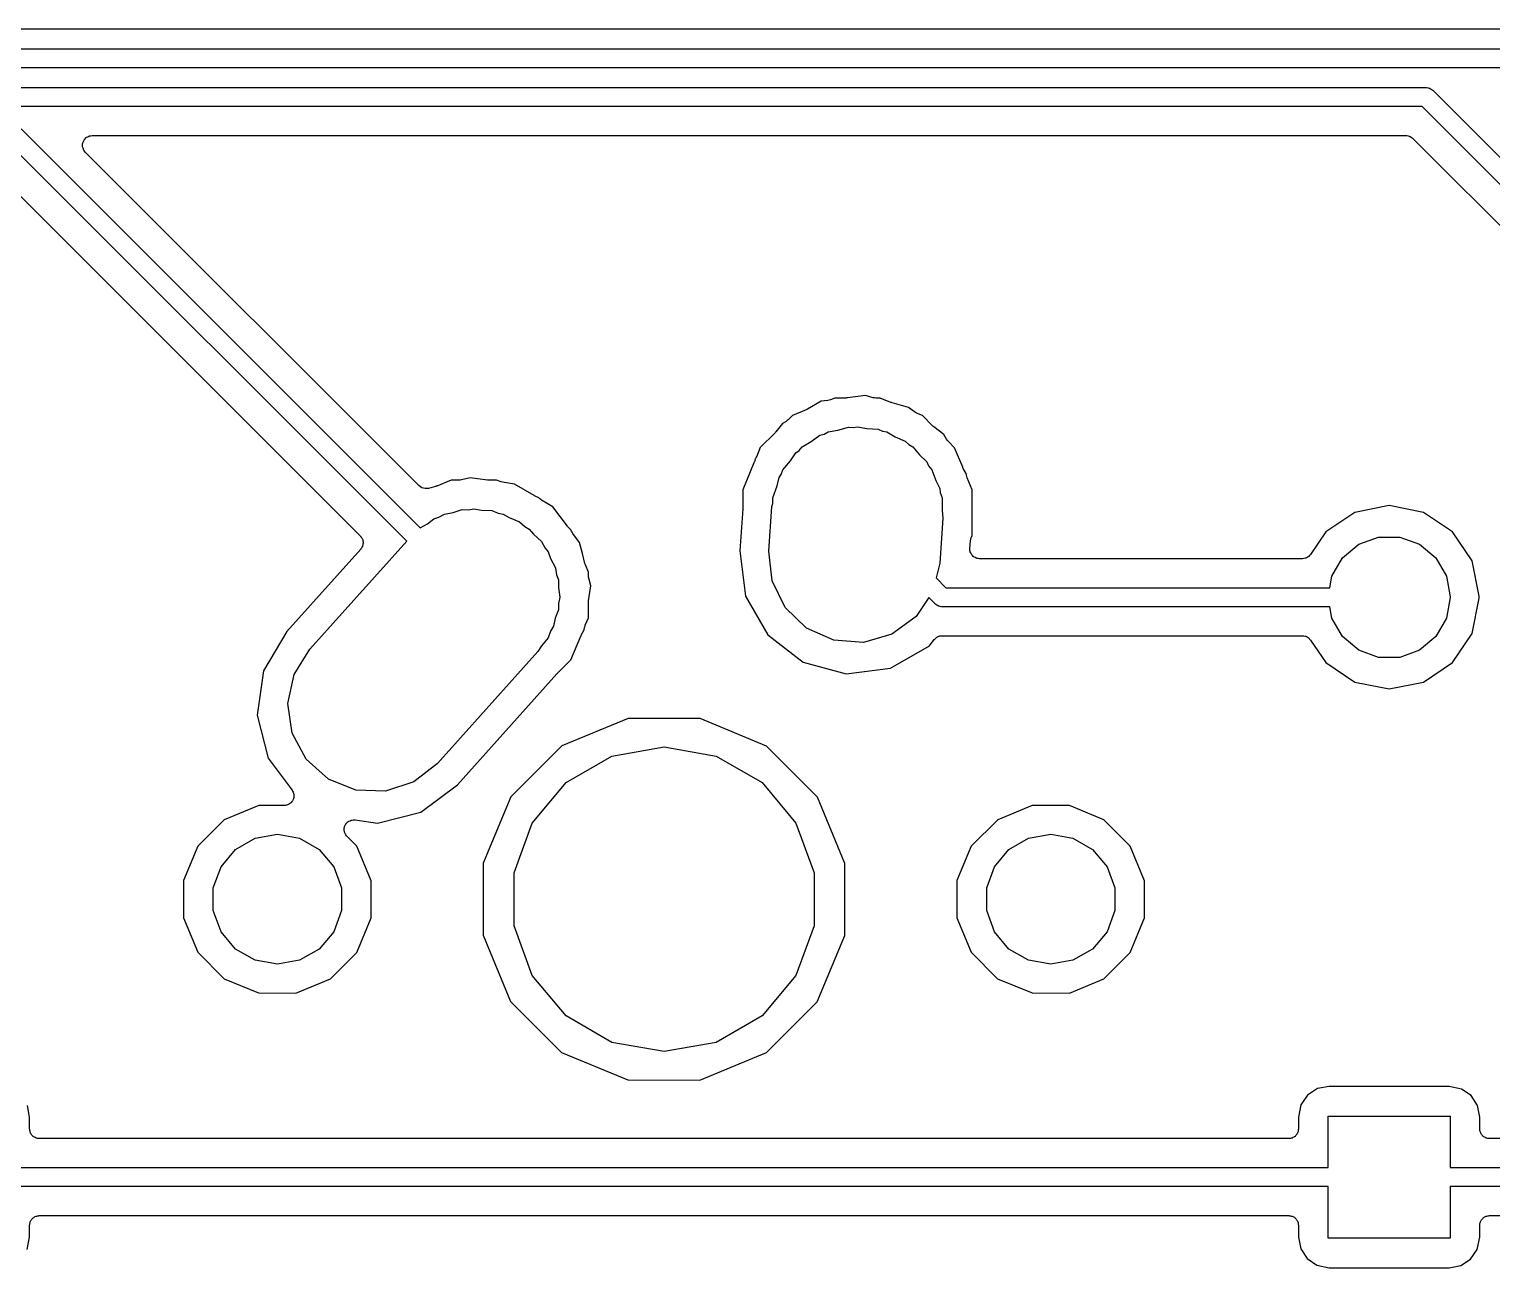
# Model space of a CAD drawing. Extents: x 29 to 257, y -104 to -29.
# Drawn here: x 163.11 to 182.32, y -61.99 to -45.72 of the extents above; entities that cross this region are included whole.
import ezdxf

# ---------------------------------------------------------------- set-up
doc = ezdxf.new("R2010")
doc.units = 0
doc.header["$MEASUREMENT"] = 0
doc.layers.add('BLACK', color=7, linetype='CONTINUOUS')

msp = doc.modelspace()

# ---------------------------------------------------------------- linework, layer by layer
at = {"layer": 'Black'}
for p, q in [((196.469, -45.718), (89.662, -45.718)), ((89.4598, -45.976), (196.671, -45.976)), ((196.723, -46.226), (89.408, -46.226)), ((89.2058, -46.484), (181.459, -46.484)), ((181.459, -46.484), (181.464, -46.485)), ((181.464, -46.485), (181.47, -46.4845)), ((181.47, -46.4845), (181.486, -46.4887)), ((181.486, -46.4887), (181.502, -46.4915)), ((181.502, -46.4915), (181.507, -46.4943)), ((181.507, -46.4943), (181.512, -46.4957)), ((181.512, -46.4957), (181.525, -46.5051)), ((181.525, -46.5051), (181.539, -46.5132)), ((181.539, -46.5132), (181.543, -46.5175)), ((181.543, -46.5175), (181.547, -46.5206)), ((181.547, -46.5206), (187.298, -52.2712)), ((181.407, -46.734), (89.154, -46.734)), ((187.12, -52.4465), (181.407, -46.734)), ((163.005, -47.0286), (168.248, -52.2712)), ((168.07, -52.4465), (162.865, -47.242)), ((163.811, -47.2531), (163.812, -47.2365)), ((163.812, -47.2585), (163.811, -47.2531)), ((163.812, -47.2199), (163.814, -47.2147)), ((163.812, -47.2365), (163.812, -47.2199)), ((163.812, -47.2641), (163.812, -47.2585)), ((163.814, -47.2147), (163.815, -47.2091)), ((163.815, -47.2091), (163.822, -47.1941)), ((163.822, -47.1941), (163.827, -47.1785)), ((163.827, -47.1785), (163.831, -47.1742)), ((163.831, -47.1742), (163.833, -47.1692)), ((163.833, -47.1692), (163.845, -47.1574)), ((163.845, -47.1574), (163.856, -47.1447)), ((163.856, -47.1447), (163.86, -47.1419)), ((163.86, -47.1419), (163.864, -47.138)), ((163.864, -47.138), (163.879, -47.131)), ((163.879, -47.131), (163.894, -47.1227)), ((163.894, -47.1227), (163.899, -47.1217)), ((163.899, -47.1217), (163.904, -47.1193)), ((163.904, -47.1193), (163.921, -47.1179)), ((163.921, -47.1179), (163.937, -47.115)), ((163.937, -47.115), (181.197, -47.115)), ((181.197, -47.115), (181.202, -47.116)), ((181.202, -47.116), (181.208, -47.1155)), ((181.208, -47.1155), (181.224, -47.1198)), ((181.224, -47.1198), (181.24, -47.1227)), ((181.24, -47.1227), (181.245, -47.1255)), ((181.245, -47.1255), (181.25, -47.1269)), ((181.25, -47.1269), (181.264, -47.1364)), ((181.264, -47.1364), (181.278, -47.1447)), ((181.278, -47.1447), (181.282, -47.149)), ((181.282, -47.149), (181.287, -47.1522)), ((181.287, -47.1522), (186.51, -52.3756)), ((163.818, -47.2796), (163.812, -47.2641)), ((163.822, -47.2957), (163.818, -47.2796)), ((163.825, -47.3002), (163.822, -47.2957)), ((163.827, -47.3055), (163.825, -47.3002)), ((163.838, -47.3182), (163.827, -47.3055)), ((163.847, -47.3318), (163.838, -47.3182)), ((168.233, -51.7176), (163.847, -47.3318)), ((162.745, -47.6602), (167.46, -52.3756)), ((173.318, -50.7181), (173.138, -50.7925)), ((173.325, -50.7137), (173.318, -50.7181)), ((173.333, -50.7109), (173.325, -50.7137)), ((173.514, -50.607), (173.333, -50.7109)), ((173.603, -50.5957), (173.514, -50.607)), ((173.619, -50.5907), (173.603, -50.5957)), ((173.635, -50.5871), (173.619, -50.5907)), ((173.692, -50.5637), (173.635, -50.5871)), ((173.843, -50.5639), (173.692, -50.5637)), ((173.851, -50.5625), (173.843, -50.5639)), ((173.859, -50.5628), (173.851, -50.5625)), ((174.096, -50.5325), (173.859, -50.5628)), ((174.197, -50.5598), (174.096, -50.5325)), ((174.213, -50.5613), (174.197, -50.5598)), ((174.23, -50.5642), (174.213, -50.5613)), ((174.291, -50.5643), (174.23, -50.5642)), ((174.43, -50.6222), (174.291, -50.5643)), ((174.438, -50.6239), (174.43, -50.6222)), ((174.446, -50.6274), (174.438, -50.6239)), ((174.662, -50.6862), (174.446, -50.6274)), ((174.739, -50.7455), (174.662, -50.6862)), ((173.005, -50.8986), (172.92, -51.0085)), ((173.053, -50.8712), (173.005, -50.8986)), ((173.066, -50.8605), (173.053, -50.8712)), ((173.08, -50.8509), (173.066, -50.8605)), ((173.138, -50.7925), (173.08, -50.8509)), ((174.754, -50.7533), (174.739, -50.7455)), ((174.768, -50.7623), (174.754, -50.7533)), ((174.844, -50.794), (174.768, -50.7623)), ((174.982, -50.932), (174.844, -50.794)), ((172.909, -51.0207), (172.714, -51.2158)), ((172.914, -51.014), (172.909, -51.0207)), ((172.92, -51.0085), (172.914, -51.014)), ((173.384, -51.1358), (173.496, -51.0539)), ((173.496, -51.0539), (173.555, -51.0371)), ((173.555, -51.0371), (173.604, -51.0088)), ((173.604, -51.0088), (173.731, -50.9864)), ((173.731, -50.9864), (173.872, -50.9459)), ((173.872, -50.9459), (173.936, -50.9503)), ((173.936, -50.9503), (173.99, -50.9407)), ((173.99, -50.9407), (174.114, -50.9626)), ((174.114, -50.9626), (174.261, -50.9728)), ((174.261, -50.9728), (174.321, -50.999)), ((174.321, -50.999), (174.376, -51.0088)), ((174.376, -51.0088), (174.488, -51.0734)), ((174.488, -51.0734), (174.619, -51.1313)), ((174.989, -50.9367), (174.982, -50.932)), ((174.994, -50.9427), (174.989, -50.9367)), ((175.126, -51.0449), (174.994, -50.9427)), ((175.161, -51.1048), (175.126, -51.0449)), ((172.714, -51.2158), (172.667, -51.3289)), ((173.11, -51.3891), (173.18, -51.2839)), ((173.18, -51.2839), (173.225, -51.2512)), ((173.225, -51.2512), (173.264, -51.2049)), ((173.264, -51.2049), (173.384, -51.1358)), ((174.619, -51.1313), (174.664, -51.1747)), ((174.664, -51.1747), (174.716, -51.2049)), ((174.716, -51.2049), (174.805, -51.3107)), ((175.171, -51.1177), (175.161, -51.1048)), ((175.181, -51.1314), (175.171, -51.1177)), ((175.267, -51.218), (175.181, -51.1314)), ((175.373, -51.4733), (175.267, -51.218)), ((172.631, -51.4161), (172.484, -51.7691)), ((172.633, -51.4081), (172.631, -51.4161)), ((172.636, -51.4007), (172.633, -51.4081)), ((172.646, -51.3628), (172.636, -51.4007)), ((172.65, -51.3578), (172.646, -51.3628)), ((172.658, -51.343), (172.65, -51.3578)), ((172.667, -51.3289), (172.658, -51.343)), ((173.012, -51.5054), (173.11, -51.3891)), ((174.805, -51.3107), (174.9, -51.4025)), ((174.9, -51.4025), (174.925, -51.4545)), ((174.925, -51.4545), (174.968, -51.5054)), ((175.377, -51.4802), (175.373, -51.4733)), ((175.38, -51.4879), (175.377, -51.4802)), ((175.418, -51.554), (175.38, -51.4879)), ((168.652, -51.6437), (168.463, -51.7219)), ((168.757, -51.6438), (168.652, -51.6437)), ((168.772, -51.6411), (168.757, -51.6438)), ((168.788, -51.6399), (168.772, -51.6411)), ((168.903, -51.6106), (168.788, -51.6399)), ((169.129, -51.6429), (168.903, -51.6106)), ((169.138, -51.6426), (169.129, -51.6429)), ((169.146, -51.6442), (169.138, -51.6426)), ((169.251, -51.6443), (169.146, -51.6442)), ((169.295, -51.6628), (169.251, -51.6443)), ((169.311, -51.6662), (169.295, -51.6628)), ((169.326, -51.6712), (169.311, -51.6662)), ((169.484, -51.6937), (169.326, -51.6712)), ((172.935, -51.7156), (172.962, -51.608)), ((172.962, -51.608), (172.989, -51.5678)), ((172.989, -51.5678), (173.012, -51.5054)), ((174.968, -51.5054), (175.02, -51.648)), ((175.02, -51.648), (175.071, -51.7535)), ((175.421, -51.5782), (175.418, -51.554)), ((175.426, -51.5942), (175.421, -51.5782)), ((175.43, -51.6105), (175.426, -51.5942)), ((175.496, -51.7718), (175.43, -51.6105)), ((168.251, -51.7299), (168.233, -51.7176)), ((168.268, -51.7423), (168.251, -51.7299)), ((168.269, -51.7425), (168.268, -51.7423)), ((168.269, -51.7429), (168.269, -51.7425)), ((168.29, -51.7485), (168.269, -51.7429)), ((168.311, -51.7542), (168.29, -51.7485)), ((168.312, -51.7543), (168.311, -51.7542)), ((168.311, -51.7542), (168.311, -51.7542)), ((168.333, -51.7525), (168.312, -51.7543)), ((168.354, -51.7509), (168.333, -51.7525)), ((168.446, -51.7276), (168.354, -51.7509)), ((168.454, -51.7239), (168.446, -51.7276)), ((168.463, -51.7219), (168.454, -51.7239)), ((169.742, -51.8467), (169.484, -51.6937)), ((169.75, -51.8499), (169.742, -51.8467)), ((169.758, -51.8548), (169.75, -51.8499)), ((169.804, -51.874), (169.758, -51.8548)), ((172.484, -51.7691), (172.484, -52.0132)), ((172.878, -51.8739), (172.935, -51.7156)), ((175.071, -51.7535), (175.077, -51.8046)), ((175.077, -51.8046), (175.102, -51.8739)), ((175.496, -52.3709), (175.496, -51.7718)), ((168.681, -52.0682), (168.797, -52.0302)), ((168.797, -52.0302), (168.88, -52.033)), ((168.88, -52.033), (168.95, -52.0207)), ((168.95, -52.0207), (169.052, -52.0387)), ((169.052, -52.0387), (169.187, -52.0432)), ((169.187, -52.0432), (169.273, -52.0777)), ((169.817, -51.8864), (169.804, -51.874)), ((169.83, -51.8956), (169.817, -51.8864)), ((169.842, -51.9059), (169.83, -51.8956)), ((169.988, -51.9928), (169.842, -51.9059)), ((170.18, -52.249), (169.988, -51.9928)), ((172.484, -52.0218), (172.446, -52.5715)), ((172.484, -52.0132), (172.483, -52.0174)), ((172.483, -52.0174), (172.484, -52.0218)), ((172.827, -52.578), (172.868, -51.9872)), ((172.868, -51.9872), (172.878, -51.9476)), ((172.878, -51.9476), (172.878, -51.8739)), ((175.102, -51.8739), (175.102, -52.0424)), ((175.102, -52.0424), (175.113, -52.142)), ((180.975, -51.9771), (180.524, -52.0668)), ((181.426, -52.0668), (180.975, -51.9771)), ((168.248, -52.2712), (168.343, -52.2162)), ((168.343, -52.2162), (168.425, -52.1516)), ((168.425, -52.1516), (168.493, -52.1294)), ((168.493, -52.1294), (168.564, -52.0888)), ((168.564, -52.0888), (168.681, -52.0682)), ((169.273, -52.0777), (169.336, -52.0888)), ((169.336, -52.0888), (169.417, -52.1357)), ((169.417, -52.1357), (169.55, -52.1889)), ((169.55, -52.1889), (169.622, -52.2541)), ((169.622, -52.2541), (169.676, -52.2849)), ((170.187, -52.2551), (170.18, -52.249)), ((170.192, -52.2625), (170.187, -52.2551)), ((175.113, -52.142), (175.072, -52.7328)), ((180.524, -52.0668), (180.142, -52.3223)), ((181.808, -52.3223), (181.426, -52.0668)), ((166.797, -53.8647), (168.07, -52.4465)), ((167.46, -52.3756), (167.464, -52.3819)), ((167.464, -52.3819), (167.47, -52.3871)), ((167.47, -52.3871), (167.477, -52.3999)), ((167.477, -52.3999), (167.485, -52.4118)), ((167.485, -52.4118), (167.487, -52.4192)), ((167.487, -52.4192), (167.491, -52.426)), ((167.491, -52.426), (167.493, -52.4404)), ((167.493, -52.4404), (167.497, -52.4544)), ((169.676, -52.2849), (169.734, -52.3541)), ((169.734, -52.3541), (169.841, -52.4499)), ((170.227, -52.298), (170.192, -52.2625)), ((170.234, -52.3142), (170.227, -52.298)), ((170.243, -52.3276), (170.234, -52.3142)), ((170.25, -52.3419), (170.243, -52.3276)), ((170.34, -52.4622), (170.25, -52.3419)), ((175.467, -52.5395), (175.474, -52.4405)), ((175.474, -52.4405), (175.479, -52.4205)), ((175.479, -52.4205), (175.483, -52.4005)), ((175.483, -52.4005), (175.496, -52.3709)), ((180.142, -52.3223), (179.944, -52.6188)), ((180.575, -52.4854), (180.836, -52.3903)), ((180.836, -52.3903), (181.114, -52.3903)), ((181.114, -52.3903), (181.375, -52.4854)), ((182.064, -52.7046), (181.808, -52.3223)), ((167.465, -52.5503), (166.493, -53.633)), ((167.469, -52.5437), (167.465, -52.5503)), ((167.474, -52.5383), (167.469, -52.5437)), ((167.48, -52.5251), (167.474, -52.5383)), ((167.488, -52.5128), (167.48, -52.5251)), ((167.49, -52.5053), (167.488, -52.5128)), ((167.493, -52.4983), (167.49, -52.5053)), ((167.494, -52.4839), (167.493, -52.4983)), ((167.497, -52.4697), (167.494, -52.4839)), ((167.497, -52.4544), (167.496, -52.462)), ((167.496, -52.462), (167.497, -52.4697)), ((169.841, -52.4499), (169.887, -52.5363)), ((169.887, -52.5363), (169.928, -52.5854)), ((169.928, -52.5854), (169.96, -52.6734)), ((170.377, -52.6067), (170.34, -52.4622)), ((170.411, -52.7382), (170.377, -52.6067)), ((172.446, -52.5715), (172.522, -53.166)), ((172.869, -52.9665), (172.827, -52.578)), ((175.469, -52.5549), (175.467, -52.5395)), ((175.469, -52.5703), (175.469, -52.5549)), ((175.471, -52.5767), (175.469, -52.5703)), ((175.472, -52.5834), (175.471, -52.5767)), ((175.479, -52.5972), (175.472, -52.5834)), ((175.484, -52.6118), (175.479, -52.5972)), ((175.488, -52.6169), (175.484, -52.6118)), ((175.491, -52.623), (175.488, -52.6169)), ((175.502, -52.6337), (175.491, -52.623)), ((175.512, -52.6455), (175.502, -52.6337)), ((179.931, -52.6318), (179.92, -52.6455)), ((179.944, -52.6188), (179.931, -52.6318)), ((180.362, -52.664), (180.575, -52.4854)), ((181.375, -52.4854), (181.588, -52.664)), ((169.96, -52.6734), (170.025, -52.7945)), ((170.025, -52.7945), (170.038, -52.8873)), ((170.414, -52.7464), (170.411, -52.7382)), ((170.416, -52.7552), (170.414, -52.7464)), ((170.456, -52.8518), (170.416, -52.7552)), ((175.072, -52.7328), (175.024, -52.927)), ((175.518, -52.6489), (175.512, -52.6455)), ((175.523, -52.6536), (175.518, -52.6489)), ((175.537, -52.6599), (175.523, -52.6536)), ((175.55, -52.6676), (175.537, -52.6599)), ((175.557, -52.6688), (175.55, -52.6676)), ((175.563, -52.6715), (175.557, -52.6688)), ((175.579, -52.6726), (175.563, -52.6715)), ((175.594, -52.6752), (175.579, -52.6726)), ((179.838, -52.6752), (175.594, -52.6752)), ((179.856, -52.6721), (179.838, -52.6752)), ((179.873, -52.6702), (179.856, -52.6721)), ((179.877, -52.6683), (179.873, -52.6702)), ((179.881, -52.6676), (179.877, -52.6683)), ((179.897, -52.6586), (179.881, -52.6676)), ((179.913, -52.6507), (179.897, -52.6586)), ((179.916, -52.6476), (179.913, -52.6507)), ((179.92, -52.6455), (179.916, -52.6476)), ((180.223, -52.9046), (180.362, -52.664)), ((181.588, -52.664), (181.727, -52.9046)), ((182.156, -53.1681), (182.064, -52.7046)), ((170.038, -52.8873), (170.062, -52.9539)), ((170.062, -52.9539), (170.062, -53.0576)), ((170.456, -52.9), (170.456, -52.8518)), ((170.459, -52.9157), (170.456, -52.9)), ((170.46, -52.9316), (170.459, -52.9157)), ((170.486, -53.0306), (170.46, -52.9316)), ((173.04, -53.3175), (172.869, -52.9665)), ((175.024, -52.927), (175.153, -53.0562)), ((180.197, -53.0562), (180.223, -52.9046)), ((181.727, -52.9046), (181.775, -53.1782)), ((170.062, -53.0576), (170.08, -53.1813)), ((170.08, -53.1813), (170.062, -53.2649)), ((170.457, -53.2283), (170.486, -53.0306)), ((172.522, -53.166), (172.814, -53.6751)), ((174.928, -53.1853), (174.76, -53.4361)), ((175.013, -53.2696), (174.928, -53.1853)), ((175.153, -53.0562), (180.197, -53.0562)), ((181.775, -53.1843), (181.727, -53.4579)), ((181.775, -53.1782), (181.775, -53.1843)), ((182.064, -53.6579), (182.156, -53.1944)), ((182.156, -53.1944), (182.156, -53.1681)), ((170.062, -53.3461), (170.021, -53.4578)), ((170.062, -53.2649), (170.062, -53.3461)), ((170.456, -53.2462), (170.457, -53.2373)), ((170.456, -53.4509), (170.456, -53.2462)), ((170.457, -53.2373), (170.457, -53.2283)), ((173.321, -53.5887), (173.04, -53.3175)), ((175.017, -53.2728), (175.013, -53.2696)), ((175.021, -53.277), (175.017, -53.2728)), ((175.035, -53.2852), (175.021, -53.277)), ((175.048, -53.2945), (175.035, -53.2852)), ((175.054, -53.296), (175.048, -53.2945)), ((175.058, -53.2987), (175.054, -53.296)), ((175.075, -53.3015), (175.058, -53.2987)), ((175.09, -53.3058), (175.075, -53.3015)), ((175.096, -53.3053), (175.09, -53.3058)), ((175.101, -53.3062), (175.096, -53.3053)), ((180.197, -53.3062), (175.101, -53.3062)), ((180.223, -53.4579), (180.197, -53.3062)), ((169.999, -53.5636), (169.96, -53.6264)), ((170.021, -53.4578), (169.999, -53.5636)), ((170.402, -53.6113), (170.407, -53.5786)), ((170.407, -53.5786), (170.412, -53.5634)), ((170.412, -53.5634), (170.415, -53.5479)), ((170.415, -53.5479), (170.456, -53.4509)), ((173.679, -53.7472), (173.321, -53.5887)), ((174.76, -53.4361), (174.444, -53.6661)), ((180.362, -53.6985), (180.223, -53.4579)), ((181.727, -53.4579), (181.588, -53.6985)), ((166.493, -53.633), (166.188, -54.1487)), ((169.928, -53.7146), (169.84, -53.82)), ((169.96, -53.6264), (169.928, -53.7146)), ((170.226, -54.0042), (170.355, -53.6941)), ((170.355, -53.6941), (170.36, -53.6865)), ((170.36, -53.6865), (170.363, -53.6781)), ((170.363, -53.6781), (170.402, -53.6113)), ((172.814, -53.6751), (173.278, -54.0338)), ((174.068, -53.7741), (173.679, -53.7472)), ((174.444, -53.6661), (174.068, -53.7741)), ((174.935, -53.8214), (175, -53.7365)), ((175, -53.7365), (175.002, -53.7351)), ((175.002, -53.7349), (175.004, -53.7336)), ((175.002, -53.7351), (175.002, -53.7349)), ((175.004, -53.7336), (175.005, -53.7305)), ((175.005, -53.7305), (175.014, -53.7234)), ((175.014, -53.7234), (175.02, -53.717)), ((175.02, -53.717), (175.026, -53.7133)), ((175.026, -53.7133), (175.033, -53.7068)), ((175.033, -53.7068), (175.035, -53.7061)), ((175.035, -53.7057), (175.037, -53.705)), ((175.035, -53.7061), (175.035, -53.7057)), ((175.037, -53.705), (175.04, -53.7029)), ((175.04, -53.7029), (175.05, -53.6994)), ((175.05, -53.6994), (175.058, -53.6949)), ((175.058, -53.6949), (175.065, -53.6936)), ((175.065, -53.6936), (175.074, -53.6901)), ((175.074, -53.6901), (175.076, -53.69)), ((175.076, -53.69), (175.076, -53.6897)), ((175.076, -53.6897), (175.076, -53.6897)), ((175.076, -53.6897), (175.079, -53.6897)), ((175.079, -53.6897), (175.082, -53.6887)), ((175.082, -53.6887), (175.092, -53.6889)), ((175.092, -53.6889), (175.101, -53.6872)), ((175.101, -53.6872), (179.838, -53.6872)), ((179.838, -53.6872), (179.856, -53.6904)), ((179.856, -53.6904), (179.873, -53.6923)), ((179.873, -53.6923), (179.877, -53.6942)), ((179.877, -53.6942), (179.881, -53.6949)), ((179.881, -53.6949), (179.897, -53.7039)), ((179.897, -53.7039), (179.913, -53.7118)), ((179.913, -53.7118), (179.916, -53.7149)), ((179.916, -53.7149), (179.92, -53.717)), ((179.92, -53.717), (179.931, -53.7307)), ((179.931, -53.7307), (179.944, -53.7437)), ((179.944, -53.7437), (180.142, -54.0402)), ((180.575, -53.8771), (180.362, -53.6985)), ((181.588, -53.6985), (181.375, -53.8771)), ((181.808, -54.0402), (182.064, -53.6579)), ((166.591, -54.1964), (166.797, -53.8647)), ((169.793, -53.8953), (168.472, -55.3673)), ((169.84, -53.82), (169.793, -53.8953)), ((174.426, -54.113), (174.935, -53.8214)), ((180.836, -53.9722), (180.575, -53.8771)), ((181.114, -53.9722), (180.836, -53.9722)), ((181.375, -53.8771), (181.114, -53.9722)), ((166.188, -54.1487), (166.104, -54.7294)), ((170.046, -54.1841), (170.226, -54.0042)), ((173.278, -54.0338), (173.844, -54.1875)), ((173.844, -54.1875), (174.426, -54.113)), ((180.142, -54.0402), (180.524, -54.2957)), ((181.426, -54.2957), (181.808, -54.0402)), ((166.51, -54.5787), (166.591, -54.1964)), ((168.735, -55.6446), (170.041, -54.1892)), ((170.041, -54.1892), (170.044, -54.187)), ((170.044, -54.187), (170.046, -54.1841)), ((180.524, -54.2957), (180.975, -54.3854)), ((180.975, -54.3854), (181.426, -54.2957)), ((166.104, -54.7294), (166.25, -55.2978)), ((166.565, -54.9655), (166.51, -54.5787)), ((170.98, -54.7747), (170.106, -55.1355)), ((171.924, -54.7755), (170.98, -54.7747)), ((172.797, -55.1378), (171.924, -54.7755)), ((166.749, -55.3101), (166.565, -54.9655)), ((170.106, -55.1355), (169.438, -55.803)), ((173.465, -55.8065), (172.797, -55.1378)), ((166.25, -55.2978), (166.563, -55.715)), ((167.04, -55.5711), (166.749, -55.3101)), ((170.163, -55.6167), (170.765, -55.2692)), ((170.765, -55.2692), (171.45, -55.1485)), ((171.45, -55.1485), (172.135, -55.2692)), ((172.135, -55.2692), (172.737, -55.6167)), ((168.472, -55.3673), (168.165, -55.6084)), ((167.403, -55.7168), (167.04, -55.5711)), ((168.165, -55.6084), (167.793, -55.7298)), ((168.255, -56.004), (168.735, -55.6446)), ((169.717, -56.1492), (170.163, -55.6167)), ((172.737, -55.6167), (173.183, -56.1492)), ((166.511, -55.9067), (166.504, -55.9106)), ((166.518, -55.9045), (166.511, -55.9067)), ((166.53, -55.8958), (166.518, -55.9045)), ((166.543, -55.8885), (166.53, -55.8958)), ((166.547, -55.8827), (166.543, -55.8885)), ((166.554, -55.878), (166.547, -55.8827)), ((166.562, -55.8659), (166.554, -55.878)), ((166.571, -55.8548), (166.562, -55.8659)), ((166.563, -55.715), (166.566, -55.7219)), ((166.566, -55.7219), (166.571, -55.7278)), ((166.571, -55.7278), (166.576, -55.7414)), ((166.574, -55.8476), (166.571, -55.8548)), ((166.578, -55.8411), (166.574, -55.8476)), ((166.576, -55.7414), (166.583, -55.7544)), ((166.581, -55.827), (166.578, -55.8411)), ((166.586, -55.8133), (166.581, -55.827)), ((166.583, -55.7544), (166.583, -55.762)), ((166.583, -55.762), (166.586, -55.7692)), ((166.586, -55.7692), (166.586, -55.7837)), ((166.586, -55.7837), (166.588, -55.7982)), ((166.588, -55.7982), (166.586, -55.8057)), ((166.586, -55.8057), (166.586, -55.8133)), ((167.793, -55.7298), (167.403, -55.7168)), ((169.438, -55.803), (169.076, -56.6755)), ((173.825, -56.6797), (173.465, -55.8065)), ((166.126, -55.9179), (165.673, -56.105)), ((166.461, -55.9182), (166.126, -55.9179)), ((166.468, -55.9168), (166.461, -55.9182)), ((166.476, -55.9173), (166.468, -55.9168)), ((166.49, -55.9131), (166.476, -55.9173)), ((166.504, -55.9106), (166.49, -55.9131)), ((167.687, -56.1494), (168.255, -56.004)), ((176.286, -55.9179), (175.833, -56.105)), ((176.776, -55.9183), (176.286, -55.9179)), ((177.229, -56.1063), (176.776, -55.9183)), ((165.673, -56.105), (165.326, -56.4513)), ((167.248, -56.2371), (167.25, -56.2186)), ((167.248, -56.2405), (167.248, -56.2371)), ((167.248, -56.2439), (167.248, -56.2405)), ((167.253, -56.262), (167.248, -56.2439)), ((167.25, -56.2186), (167.252, -56.2)), ((167.252, -56.2), (167.254, -56.1969)), ((167.257, -56.2802), (167.253, -56.262)), ((167.254, -56.1934), (167.263, -56.177)), ((167.254, -56.1969), (167.254, -56.1934)), ((167.259, -56.2832), (167.257, -56.2802)), ((167.26, -56.2865), (167.259, -56.2832)), ((167.27, -56.3019), (167.26, -56.2865)), ((167.263, -56.177), (167.271, -56.16)), ((167.271, -56.16), (167.273, -56.1576)), ((167.273, -56.1576), (167.275, -56.1545)), ((167.275, -56.1545), (167.289, -56.1421)), ((167.289, -56.1421), (167.302, -56.1289)), ((167.302, -56.1289), (167.305, -56.1274)), ((167.305, -56.1274), (167.308, -56.1251)), ((167.308, -56.1251), (167.325, -56.1181)), ((167.325, -56.1181), (167.342, -56.1103)), ((167.342, -56.1103), (167.345, -56.11)), ((167.345, -56.11), (167.349, -56.1087)), ((167.349, -56.1087), (167.367, -56.1081)), ((167.367, -56.1081), (167.386, -56.1065)), ((167.386, -56.1065), (167.389, -56.1074)), ((167.389, -56.1074), (167.393, -56.1073)), ((167.393, -56.1073), (167.687, -56.1494)), ((169.479, -56.8024), (169.717, -56.1492)), ((173.183, -56.1492), (173.421, -56.8024)), ((175.833, -56.105), (175.486, -56.4513)), ((177.575, -56.4531), (177.229, -56.1063)), ((165.326, -56.4513), (165.138, -56.9039)), ((165.821, -56.4957), (166.078, -56.3474)), ((166.078, -56.3474), (166.37, -56.2958)), ((166.37, -56.2958), (166.662, -56.3474)), ((166.662, -56.3474), (166.919, -56.4957)), ((167.28, -56.3177), (167.27, -56.3019)), ((167.283, -56.3199), (167.28, -56.3177)), ((167.285, -56.3227), (167.283, -56.3199)), ((167.415, -56.4531), (167.285, -56.3227)), ((167.602, -56.906), (167.415, -56.4531)), ((175.486, -56.4513), (175.298, -56.9039)), ((175.981, -56.4957), (176.238, -56.3474)), ((176.238, -56.3474), (176.53, -56.2958)), ((176.53, -56.2958), (176.822, -56.3474)), ((176.822, -56.3474), (177.079, -56.4957)), ((177.762, -56.906), (177.575, -56.4531)), ((165.63, -56.7229), (165.821, -56.4957)), ((166.919, -56.4957), (167.11, -56.7229)), ((175.79, -56.7229), (175.981, -56.4957)), ((177.079, -56.4957), (177.27, -56.7229)), ((165.529, -57.0017), (165.63, -56.7229)), ((167.11, -56.7229), (167.211, -57.0017)), ((169.076, -56.6755), (169.075, -57.6203)), ((169.479, -57.4976), (169.479, -56.8024)), ((173.421, -56.8024), (173.421, -57.4976)), ((173.825, -57.419), (173.825, -56.6797)), ((175.689, -57.0017), (175.79, -56.7229)), ((177.27, -56.7229), (177.371, -57.0017)), ((165.138, -56.9039), (165.138, -57.394)), ((165.529, -57.2983), (165.529, -57.0017)), ((167.211, -57.0017), (167.211, -57.2983)), ((167.602, -57.3961), (167.602, -56.906)), ((175.298, -56.9039), (175.298, -57.394)), ((175.689, -57.2983), (175.689, -57.0017)), ((177.371, -57.0017), (177.371, -57.2983)), ((177.762, -57.3961), (177.762, -56.906)), ((165.138, -57.394), (165.325, -57.8469)), ((165.63, -57.5771), (165.529, -57.2983)), ((167.211, -57.2983), (167.11, -57.5771)), ((167.518, -57.5968), (167.602, -57.3961)), ((173.824, -57.6245), (173.825, -57.419)), ((175.298, -57.394), (175.485, -57.8469)), ((175.79, -57.5771), (175.689, -57.2983)), ((177.371, -57.2983), (177.27, -57.5771)), ((177.574, -57.8487), (177.762, -57.3961)), ((165.821, -57.8043), (165.63, -57.5771)), ((167.11, -57.5771), (166.919, -57.8043)), ((167.414, -57.8487), (167.518, -57.5968)), ((169.075, -57.6203), (169.435, -58.4935)), ((169.717, -58.1508), (169.479, -57.4976)), ((173.421, -57.4976), (173.183, -58.1508)), ((173.462, -58.497), (173.824, -57.6245)), ((175.981, -57.8043), (175.79, -57.5771)), ((177.27, -57.5771), (177.079, -57.8043)), ((166.078, -57.9526), (165.821, -57.8043)), ((166.919, -57.8043), (166.662, -57.9526)), ((176.238, -57.9526), (175.981, -57.8043)), ((177.079, -57.8043), (176.822, -57.9526)), ((165.325, -57.8469), (165.671, -58.1937)), ((166.37, -58.0041), (166.078, -57.9526)), ((166.662, -57.9526), (166.37, -58.0041)), ((167.067, -58.195), (167.414, -57.8487)), ((175.485, -57.8469), (175.831, -58.1937)), ((176.53, -58.0041), (176.238, -57.9526)), ((176.822, -57.9526), (176.53, -58.0041)), ((177.227, -58.195), (177.574, -57.8487)), ((165.671, -58.1937), (166.124, -58.3817)), ((166.614, -58.3821), (167.067, -58.195)), ((170.163, -58.6832), (169.717, -58.1508)), ((173.183, -58.1508), (172.737, -58.6832)), ((175.831, -58.1937), (176.284, -58.3817)), ((176.774, -58.3821), (177.227, -58.195)), ((166.124, -58.3817), (166.614, -58.3821)), ((176.284, -58.3817), (176.774, -58.3821)), ((169.435, -58.4935), (170.103, -59.1622)), ((172.794, -59.1645), (173.462, -58.497)), ((170.765, -59.0308), (170.163, -58.6832)), ((172.737, -58.6832), (172.135, -59.0308)), ((170.103, -59.1622), (170.976, -59.5245)), ((171.45, -59.1515), (170.765, -59.0308)), ((172.135, -59.0308), (171.45, -59.1515)), ((171.92, -59.5253), (172.794, -59.1645)), ((170.976, -59.5245), (171.92, -59.5253)), ((179.904, -59.7229), (179.817, -59.8502)), ((180.035, -59.6389), (179.904, -59.7229)), ((180.187, -59.6103), (180.035, -59.6389)), ((181.762, -59.6103), (180.187, -59.6103)), ((181.926, -59.6435), (181.762, -59.6103)), ((182.053, -59.7304), (181.926, -59.6435)), ((182.137, -59.8609), (182.053, -59.7304)), ((163.116, -60.0131), (163.087, -59.8609)), ((179.817, -59.8502), (179.784, -60.014)), ((182.166, -60.0131), (182.137, -59.8609)), ((163.116, -60.1683), (163.116, -60.0131)), ((179.784, -60.014), (179.784, -60.1683)), ((180.175, -60.6762), (180.175, -60.0012)), ((180.175, -60.0012), (181.775, -60.0012)), ((181.775, -60.0012), (181.775, -60.6762)), ((182.166, -60.1683), (182.166, -60.0131)), ((163.118, -60.1792), (163.116, -60.1683)), ((163.118, -60.1903), (163.118, -60.1792)), ((163.122, -60.2007), (163.118, -60.1903)), ((163.124, -60.2117), (163.122, -60.2007)), ((163.129, -60.2213), (163.124, -60.2117)), ((163.133, -60.2317), (163.129, -60.2213)), ((163.14, -60.2403), (163.133, -60.2317)), ((163.146, -60.2499), (163.14, -60.2403)), ((163.154, -60.257), (163.146, -60.2499)), ((163.161, -60.2655), (163.154, -60.257)), ((163.171, -60.2711), (163.161, -60.2655)), ((163.179, -60.2782), (163.171, -60.2711)), ((163.19, -60.282), (163.179, -60.2782)), ((163.2, -60.2876), (163.19, -60.282)), ((163.21, -60.2895), (163.2, -60.2876)), ((163.221, -60.2933), (163.21, -60.2895)), ((163.232, -60.2933), (163.221, -60.2933)), ((163.243, -60.2952), (163.232, -60.2933)), ((179.657, -60.2952), (163.243, -60.2952)), ((179.668, -60.2933), (179.657, -60.2952)), ((179.679, -60.2933), (179.668, -60.2933)), ((179.69, -60.2895), (179.679, -60.2933)), ((179.7, -60.2876), (179.69, -60.2895)), ((179.71, -60.282), (179.7, -60.2876)), ((179.721, -60.2782), (179.71, -60.282)), ((179.729, -60.2711), (179.721, -60.2782)), ((179.739, -60.2655), (179.729, -60.2711)), ((179.746, -60.257), (179.739, -60.2655)), ((179.754, -60.2499), (179.746, -60.257)), ((179.76, -60.2403), (179.754, -60.2499)), ((179.767, -60.2317), (179.76, -60.2403)), ((179.771, -60.2213), (179.767, -60.2317)), ((179.776, -60.2117), (179.771, -60.2213)), ((179.778, -60.2007), (179.776, -60.2117)), ((179.782, -60.1903), (179.778, -60.2007)), ((179.784, -60.1683), (179.782, -60.1792)), ((179.782, -60.1792), (179.782, -60.1903)), ((182.168, -60.1792), (182.166, -60.1683)), ((182.168, -60.1903), (182.168, -60.1792)), ((182.172, -60.2007), (182.168, -60.1903)), ((182.174, -60.2117), (182.172, -60.2007)), ((182.179, -60.2213), (182.174, -60.2117)), ((182.183, -60.2317), (182.179, -60.2213)), ((182.19, -60.2403), (182.183, -60.2317)), ((182.196, -60.2499), (182.19, -60.2403)), ((182.204, -60.257), (182.196, -60.2499)), ((182.211, -60.2655), (182.204, -60.257)), ((182.221, -60.2711), (182.211, -60.2655)), ((182.229, -60.2782), (182.221, -60.2711)), ((182.24, -60.282), (182.229, -60.2782)), ((182.25, -60.2876), (182.24, -60.282)), ((182.26, -60.2895), (182.25, -60.2876)), ((182.271, -60.2933), (182.26, -60.2895)), ((182.282, -60.2933), (182.271, -60.2933)), ((182.293, -60.2952), (182.282, -60.2933)), ((198.707, -60.2952), (182.293, -60.2952)), ((162.975, -60.6762), (180.175, -60.6762)), ((181.775, -60.6762), (199.225, -60.6762)), ((180.175, -60.9262), (162.975, -60.9262)), ((180.175, -61.6013), (180.175, -60.9262)), ((199.225, -60.9262), (181.775, -60.9262)), ((181.775, -60.9262), (181.775, -61.6013)), ((163.116, -61.4342), (163.118, -61.4233)), ((163.116, -61.5885), (163.116, -61.4342)), ((163.118, -61.4122), (163.122, -61.4018)), ((163.118, -61.4233), (163.118, -61.4122)), ((163.122, -61.4018), (163.124, -61.3908)), ((163.124, -61.3908), (163.129, -61.3812)), ((163.129, -61.3812), (163.133, -61.3707)), ((163.133, -61.3707), (163.14, -61.3622)), ((163.14, -61.3622), (163.146, -61.3526)), ((163.146, -61.3526), (163.154, -61.3455)), ((163.154, -61.3455), (163.161, -61.337)), ((163.161, -61.337), (163.171, -61.3314)), ((163.171, -61.3314), (163.179, -61.3243)), ((163.179, -61.3243), (163.19, -61.3205)), ((163.19, -61.3205), (163.2, -61.3149)), ((163.2, -61.3149), (163.21, -61.313)), ((163.21, -61.313), (163.221, -61.3092)), ((163.221, -61.3092), (163.232, -61.3092)), ((163.232, -61.3092), (163.243, -61.3072)), ((163.243, -61.3072), (179.657, -61.3072)), ((179.657, -61.3072), (179.668, -61.3092)), ((179.668, -61.3092), (179.679, -61.3092)), ((179.679, -61.3092), (179.69, -61.313)), ((179.69, -61.313), (179.7, -61.3149)), ((179.7, -61.3149), (179.71, -61.3205)), ((179.71, -61.3205), (179.721, -61.3243)), ((179.721, -61.3243), (179.729, -61.3314)), ((179.729, -61.3314), (179.739, -61.337)), ((179.739, -61.337), (179.746, -61.3455)), ((179.746, -61.3455), (179.754, -61.3526)), ((179.754, -61.3526), (179.76, -61.3622)), ((179.76, -61.3622), (179.767, -61.3707)), ((179.767, -61.3707), (179.771, -61.3812)), ((179.771, -61.3812), (179.776, -61.3908)), ((179.776, -61.3908), (179.778, -61.4018)), ((179.778, -61.4018), (179.782, -61.4122)), ((179.782, -61.4122), (179.782, -61.4233)), ((179.782, -61.4233), (179.784, -61.4342)), ((179.784, -61.4342), (179.784, -61.5894)), ((182.166, -61.4342), (182.168, -61.4233)), ((182.166, -61.5885), (182.166, -61.4342)), ((182.168, -61.4122), (182.172, -61.4018)), ((182.168, -61.4233), (182.168, -61.4122)), ((182.172, -61.4018), (182.174, -61.3908)), ((182.174, -61.3908), (182.179, -61.3812)), ((182.179, -61.3812), (182.183, -61.3707)), ((182.183, -61.3707), (182.19, -61.3622)), ((182.19, -61.3622), (182.196, -61.3526)), ((182.196, -61.3526), (182.204, -61.3455)), ((182.204, -61.3455), (182.211, -61.337)), ((182.211, -61.337), (182.221, -61.3314)), ((182.221, -61.3314), (182.229, -61.3243)), ((182.229, -61.3243), (182.24, -61.3205)), ((182.24, -61.3205), (182.25, -61.3149)), ((182.25, -61.3149), (182.26, -61.313)), ((182.26, -61.313), (182.271, -61.3092)), ((182.271, -61.3092), (182.282, -61.3092)), ((182.282, -61.3092), (182.293, -61.3072)), ((182.293, -61.3072), (198.707, -61.3072)), ((163.083, -61.7523), (163.116, -61.5885)), ((179.784, -61.5894), (179.813, -61.7416)), ((181.775, -61.6013), (180.175, -61.6013)), ((182.133, -61.7523), (182.166, -61.5885)), ((179.813, -61.7416), (179.897, -61.8721)), ((182.046, -61.8796), (182.133, -61.7523)), ((179.897, -61.8721), (180.024, -61.959)), ((180.024, -61.959), (180.188, -61.9922)), ((180.188, -61.9922), (181.763, -61.9922)), ((181.763, -61.9922), (181.915, -61.9636)), ((181.915, -61.9636), (182.046, -61.8796))]:
    msp.add_line(p, q, dxfattribs=at)

doc.saveas('drawing.dxf')
